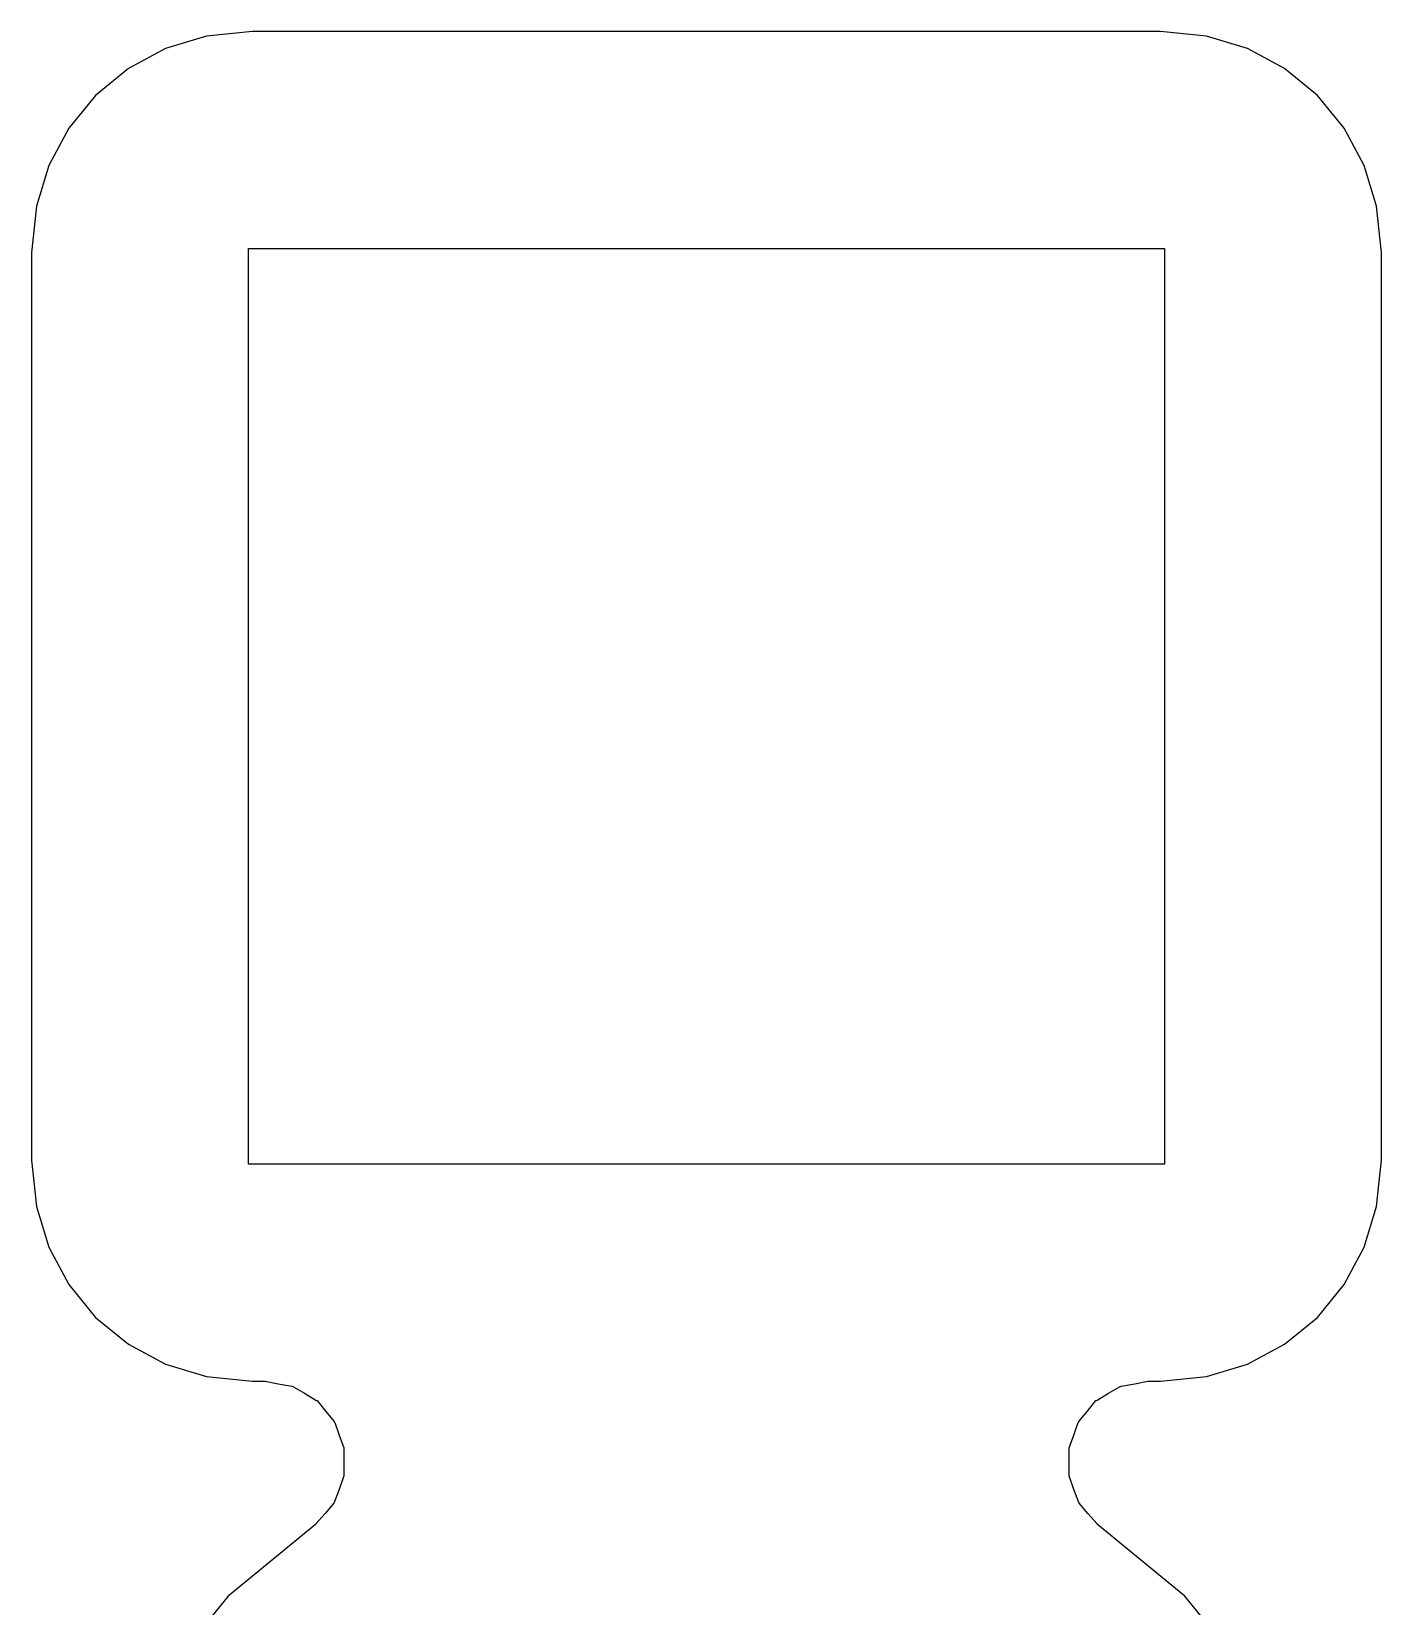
# Model space of a CAD drawing. Extents: x 91.4 to 190.2, y -113.9 to -59.9.
# Drawn here: x 183.637 to 186.143, y -72.081 to -69.157 of the extents above; entities that cross this region are included whole.
import ezdxf

# ---------------------------------------------------------------- set-up
doc = ezdxf.new("R2010")
doc.units = 0
doc.header["$MEASUREMENT"] = 0
doc.layers.add('BLACK', color=7, linetype='CONTINUOUS')

msp = doc.modelspace()

# ---------------------------------------------------------------- linework, layer by layer
at = {"layer": 'BLACK', "linetype": 'CONTINUOUS'}
for p, q in [((183.962, -69.1658), (183.886, -69.1887)), ((184.047, -69.1573), (183.962, -69.1658)), ((185.733, -69.1573), (184.047, -69.1573)), ((185.818, -69.1658), (185.733, -69.1573)), ((185.894, -69.1887), (185.818, -69.1658)), ((183.886, -69.1887), (183.817, -69.2258)), ((185.963, -69.2258), (185.894, -69.1887)), ((183.817, -69.2258), (183.756, -69.2758)), ((186.024, -69.2758), (185.963, -69.2258)), ((183.756, -69.2758), (183.706, -69.3367)), ((186.074, -69.3367), (186.024, -69.2758)), ((183.706, -69.3367), (183.669, -69.4062)), ((186.111, -69.4062), (186.074, -69.3367)), ((183.669, -69.4062), (183.646, -69.4816)), ((186.134, -69.4816), (186.111, -69.4062)), ((183.646, -69.4816), (183.637, -69.5674)), ((186.143, -69.5674), (186.134, -69.4816)), ((183.637, -69.5674), (183.637, -71.2526)), ((184.04, -71.26), (184.04, -69.56)), ((184.04, -69.56), (185.74, -69.56)), ((185.74, -69.56), (185.74, -71.26)), ((186.143, -71.2526), (186.143, -69.5674)), ((183.637, -71.2526), (183.646, -71.3384)), ((185.74, -71.26), (184.04, -71.26)), ((186.134, -71.3384), (186.143, -71.2526)), ((183.646, -71.3384), (183.669, -71.4138)), ((186.111, -71.4138), (186.134, -71.3384)), ((183.669, -71.4138), (183.706, -71.4833)), ((186.074, -71.4833), (186.111, -71.4138)), ((183.706, -71.4833), (183.756, -71.5442)), ((186.024, -71.5442), (186.074, -71.4833)), ((183.756, -71.5442), (183.817, -71.5942)), ((185.963, -71.5942), (186.024, -71.5442)), ((183.817, -71.5942), (183.886, -71.6313)), ((185.894, -71.6313), (185.963, -71.5942)), ((183.886, -71.6313), (183.962, -71.6542)), ((183.962, -71.6542), (184.047, -71.6627)), ((185.733, -71.6627), (185.818, -71.6542)), ((185.818, -71.6542), (185.894, -71.6313)), ((184.047, -71.6627), (184.069, -71.6627)), ((184.069, -71.6627), (184.07, -71.6628)), ((184.07, -71.6628), (184.071, -71.6627)), ((184.071, -71.6627), (184.095, -71.6673)), ((184.095, -71.6673), (184.12, -71.6717)), ((184.12, -71.6717), (184.121, -71.6721)), ((184.121, -71.6721), (184.122, -71.6723)), ((184.122, -71.6723), (184.144, -71.6851)), ((184.144, -71.6851), (184.165, -71.6978)), ((185.615, -71.6978), (185.636, -71.6851)), ((185.636, -71.6851), (185.658, -71.6723)), ((185.658, -71.6723), (185.659, -71.6721)), ((185.659, -71.6721), (185.66, -71.6717)), ((185.66, -71.6717), (185.685, -71.6673)), ((185.685, -71.6673), (185.709, -71.6627)), ((185.709, -71.6627), (185.71, -71.6628)), ((185.71, -71.6628), (185.711, -71.6627)), ((185.711, -71.6627), (185.733, -71.6627)), ((184.165, -71.6978), (184.166, -71.6984)), ((184.166, -71.6984), (184.167, -71.6988)), ((184.167, -71.6988), (184.183, -71.7183)), ((185.597, -71.7183), (185.613, -71.6988)), ((185.613, -71.6988), (185.614, -71.6984)), ((185.614, -71.6984), (185.615, -71.6978)), ((184.183, -71.7183), (184.199, -71.7377)), ((184.199, -71.7377), (184.199, -71.7384)), ((184.199, -71.7384), (184.2, -71.7391)), ((184.2, -71.7391), (184.208, -71.7628)), ((185.572, -71.7629), (185.58, -71.7391)), ((185.58, -71.7391), (185.581, -71.7384)), ((185.581, -71.7377), (185.597, -71.7183)), ((185.581, -71.7384), (185.581, -71.7377)), ((184.208, -71.7628), (184.217, -71.7866)), ((185.563, -71.7866), (185.572, -71.7629)), ((184.217, -71.7866), (184.217, -71.7874)), ((184.217, -71.7874), (184.217, -71.7882)), ((184.217, -71.7882), (184.217, -71.8134)), ((185.563, -71.7874), (185.563, -71.7866)), ((185.563, -71.7882), (185.563, -71.7874)), ((185.563, -71.8135), (185.563, -71.7882)), ((184.217, -71.8134), (184.217, -71.8387)), ((185.563, -71.8387), (185.563, -71.8135)), ((184.216, -71.8403), (184.208, -71.8639)), ((184.217, -71.8387), (184.216, -71.8395)), ((184.216, -71.8395), (184.216, -71.8403)), ((185.564, -71.8395), (185.563, -71.8387)), ((185.564, -71.8403), (185.564, -71.8395)), ((185.572, -71.8639), (185.564, -71.8403)), ((184.198, -71.8891), (184.182, -71.9082)), ((184.199, -71.8877), (184.198, -71.8883)), ((184.198, -71.8883), (184.198, -71.8891)), ((184.208, -71.8639), (184.199, -71.8877)), ((185.581, -71.8877), (185.572, -71.8639)), ((185.582, -71.8883), (185.581, -71.8877)), ((185.582, -71.8891), (185.582, -71.8883)), ((185.598, -71.9082), (185.582, -71.8891)), ((184.182, -71.9082), (184.165, -71.9276)), ((185.615, -71.9276), (185.598, -71.9082)), ((184.164, -71.9286), (184.002, -72.0618)), ((184.165, -71.928), (184.164, -71.9286)), ((184.165, -71.9276), (184.165, -71.928)), ((185.615, -71.928), (185.615, -71.9276)), ((185.616, -71.9286), (185.615, -71.928)), ((185.778, -72.0618), (185.616, -71.9286)), ((184.002, -72.0618), (183.846, -72.2522)), ((185.934, -72.2522), (185.778, -72.0618))]:
    msp.add_line(p, q, dxfattribs=at)

doc.saveas('drawing.dxf')
